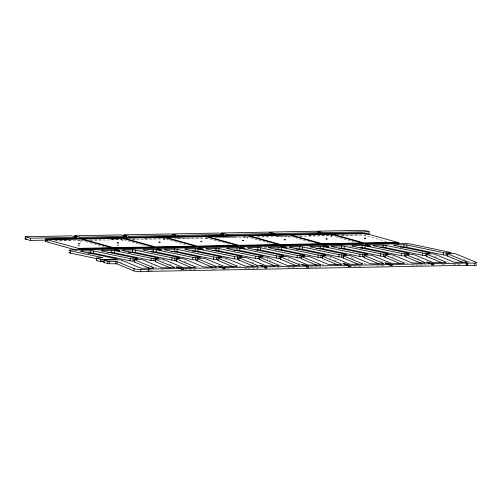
<?xml version="1.0" encoding="UTF-8"?>
<svg xmlns="http://www.w3.org/2000/svg" width="502" height="502" viewBox="0 0 502 502"><rect width="100%" height="100%" fill="white"/><g stroke="black" fill="none" stroke-linecap="round" stroke-linejoin="round"><path stroke-width="0.38" stroke-dasharray="2.51 1.88" d="M78.695 244.367C77.12 246.388 81.01 246.702 79.812 244.474M79.692 245.967L78.613 245.842M118.196 245.221C115.485 244.694 119.645 246.313 118.315 243.727M121.804 240.22C124.352 240.082 120.725 241.067 121.936 239.077M121.503 262.458L121.622 260.965M164.769 238.4C165.729 240.138 162.441 239.868 163.646 238.325M163.382 260.168L163.263 261.661A2.272 0.314 4.6 0 0 163.163 261.624M206.435 238.726C203.95 238.155 207.351 239.755 206.529 237.603M211.806 269.191L215.458 269.116L215.634 266.876M225.894 260.469L226.076 258.229M247.072 237.835C249.563 237.703 246.011 238.682 247.21 236.699M244.336 268.099A2.272 0.314 4.6 0 0 247.724 268.507L247.9 266.267M247.724 268.507L257.212 268.325L257.394 266.085M267.836 257.432L267.654 259.672A2.272 0.314 4.6 0 0 267.302 259.565M278.271 265.683L278.089 267.93A2.272 0.314 4.6 0 0 278.88 267.61M288.832 237.038C291.518 237.258 287.276 237.27 289.24 236.028M288.531 259.277L288.65 257.783M331.797 235.218C332.757 236.963 329.475 236.693 330.674 235.143M330.41 256.986L330.285 258.486A2.272 0.314 4.6 0 0 330.071 258.411M351.168 258.084L351.287 256.591M365.456 235.651L365.544 234.528M376.644 266.054L382.48 265.941L382.662 263.701M393.041 255.8L392.922 257.294A2.272 0.314 4.6 0 0 392.828 257.256M330.58 236.266L331.709 236.335M163.552 239.441L164.681 239.517M110.823 239.184L116.313 239.077M144.545 238.544L149.245 238.45M177.476 237.917L182.182 237.822M243.351 236.662L247.266 236.586M277.066 236.022L280.988 235.946M308.435 235.419L313.926 235.319M342.157 234.779L346.863 234.691M54.793 240.634L71.102 240.326M78.086 240.194L79.642 240.163M90.096 239.962L103.393 239.711M111.218 239.561L122.406 239.347M132.635 239.153L136.55 239.077M144.369 238.933L163.928 238.557L186.932 244.982M177.52 238.299L202.557 237.822M214.58 237.597L235.708 237.195M243.533 237.044L247.442 236.969M257.118 236.787L268.859 236.561M276.677 236.411L289.196 236.172M299.656 235.978L301.225 235.946M309.05 235.796L330.956 235.382L353.954 241.801M342.126 235.168L366.19 234.71M46.987 241.129L49.334 241.085M55.596 240.966L82.209 240.458M90.04 240.307L122.13 239.699M132.308 239.504L165.183 238.883M174.577 238.701L207.452 238.073M216.845 237.898L248.157 237.302M257.545 237.12L289.641 236.511M299.82 236.316L331.91 235.708M341.304 235.526L361.653 235.143A2.272 0.314 4.6 0 1 364.803 235.469L386.521 241.531M98.204 250.994L100.551 250.95M139.694 250.209L142.825 250.147M264.152 247.837L267.284 247.781M307.205 247.015L309.552 246.971M349.474 246.212L351.036 246.187M88.772 252.035L91.119 251.991M151.447 250.843L153.8 250.799M214.128 249.651L216.481 249.607M275.24 248.484L278.372 248.427M318.331 247.668L320.684 247.624M381.012 246.476L383.359 246.432M149.903 270.365L152.821 270.308A2.272 0.314 4.6 0 0 153.612 269.988M229.037 268.859L226.841 268.903A2.272 0.314 4.6 0 1 225.806 268.877M294.586 267.616L289.478 267.71A2.272 0.314 4.6 0 1 286.096 267.309M310.355 267.315L319.849 267.133A2.272 0.314 4.6 0 0 320.64 266.813M360.875 266.355L352.115 266.518A2.272 0.314 4.6 0 1 351.3 266.506M442.199 264.805L445.117 264.749A2.272 0.314 4.6 0 0 445.908 264.428M460.152 264.466L456.506 264.535A2.272 0.314 4.6 0 1 453.218 264.165M122.35 239.222L121.886 239.115M290.683 236.586L312.2 242.598M250.41 237.797L269.7 243.181M205.688 237.766L229.427 244.392M123.655 239.768L145.172 245.773M81.161 240.358L104.159 246.777M463.453 259.365L470.631 262.339M434.682 256.497L438.227 257.965M447.445 261.78L448.863 262.364M417.344 258.361L419.477 259.239M405.691 262.577L407.819 263.456M380.554 261.209L383.39 262.383M351.877 258.379L354.004 259.258M363.931 263.368L366.058 264.247M334.545 260.243L336.673 261.122M322.177 264.165L323.595 264.749M298.464 263.387L300.591 264.265M269.072 260.262L271.199 261.14M279.708 264.667L281.842 265.545M251.74 262.126L253.868 263.01M238.663 265.753L240.791 266.631M184.14 261.266L188.394 263.023M196.2 266.255L199.037 267.428M168.936 264.008L171.063 264.893M150.895 265.583L152.313 266.167M155.149 267.34L156.568 267.93M383.271 265.621A2.272 0.314 4.6 0 1 382.48 265.941M393.48 265.721A2.272 0.314 4.6 0 1 392.834 265.696M120.461 262.213A2.272 0.314 4.6 0 1 120.838 262.276M163.169 270.07A2.272 0.314 4.6 0 1 161.324 269.831M184.485 269.693A2.272 0.314 4.6 0 0 185.087 269.7L194.575 269.518A2.272 0.314 4.6 0 0 195.372 269.197M216.249 268.802A2.272 0.314 4.6 0 1 215.458 269.116M258.003 268.005A2.272 0.314 4.6 0 1 257.212 268.325M288.029 259.132A2.272 0.314 4.6 0 1 288.186 259.17M350.126 257.846A2.272 0.314 4.6 0 1 350.496 257.909M411.364 264.924A2.272 0.314 4.6 0 0 414.746 265.326L424.24 265.144A2.272 0.314 4.6 0 0 425.031 264.824M79.799 251.056A2.272 0.314 4.6 0 1 79.586 251.013M80.05 241.01L81.167 241.104L80.05 241.01"/><path stroke-width="0.75" d="M45.801 240.138L30.327 240.433L25.1 238.971L25.282 236.731L71.704 235.852L76.931 237.308L76.812 238.801M30.327 240.433L30.509 238.193L25.282 236.731M77.151 250.341L45.644 241.544L45.826 239.303A2.272 0.314 4.6 0 1 46.385 238.902L361.835 232.903L364.985 233.229L45.826 239.303M47.119 239.661L78.281 248.364L111.67 247.731L80.508 239.027L47.119 239.661L47.031 240.784L45.732 240.42L47.301 240.389M96.691 258.624L70.33 253.133L70.512 250.887A4.543 0.634 4.6 0 1 70.989 249.94L112.793 249.343C115.937 251.025 126.297 251.916 114.644 249.306L114.556 250.423M74.541 237.283L74.66 235.789L121.089 234.911L126.316 236.367L126.197 237.86M79.573 248.728A2.272 0.314 4.6 0 0 82.73 249.055L398.18 243.05A2.272 0.314 4.6 0 0 398.739 242.654L79.58 248.728L79.492 249.845L78.193 249.481L78.281 248.364M79.768 238.745L79.887 237.251L74.66 235.789M82.61 250.548L82.73 249.055M87.8 253.027L90.718 252.97L90.9 250.73A2.272 0.314 4.6 0 1 93.736 250.981L130.263 258.599A2.272 0.314 4.6 0 0 133.099 258.85L136.895 258.775A2.272 0.314 4.6 0 0 137.134 258.304L102.05 250.987A2.272 0.314 4.6 0 1 102.289 250.517L111.777 250.335A2.272 0.314 4.6 0 1 114.613 250.586L151.14 258.197A2.272 0.314 4.6 0 0 153.976 258.448L157.772 258.379A2.272 0.314 4.6 0 0 158.011 257.902L122.927 250.592A2.272 0.314 4.6 0 1 123.166 250.115L132.653 249.933A2.272 0.314 4.6 0 1 135.49 250.184L172.023 257.802A2.272 0.314 4.6 0 0 174.853 258.053L178.649 257.984A2.272 0.314 4.6 0 0 178.894 257.507L143.804 250.191A2.272 0.314 4.6 0 1 144.043 249.72L153.537 249.538A2.272 0.314 4.6 0 1 156.367 249.789L192.9 257.407A2.272 0.314 4.6 0 0 195.736 257.658L199.526 257.582A2.272 0.314 4.6 0 0 199.771 257.112L164.681 249.795A2.272 0.314 4.6 0 1 164.926 249.325L174.414 249.143A2.272 0.314 4.6 0 1 177.25 249.394L213.777 257.005A2.272 0.314 4.6 0 0 216.613 257.256L220.409 257.187A2.272 0.314 4.6 0 0 220.648 256.71L185.564 249.4A2.272 0.314 4.6 0 1 185.803 248.923L195.291 248.741A2.272 0.314 4.6 0 1 198.127 248.992L234.654 256.61A2.272 0.314 4.6 0 0 237.49 256.861L241.286 256.792A2.272 0.314 4.6 0 0 241.525 256.315L206.441 248.998A2.272 0.314 4.6 0 1 206.68 248.528L216.167 248.346A2.272 0.314 4.6 0 1 219.004 248.597L255.537 256.215A2.272 0.314 4.6 0 0 258.367 256.466L262.163 256.39A2.272 0.314 4.6 0 0 262.402 255.92L227.318 248.603A2.272 0.314 4.6 0 1 227.557 248.132L237.051 247.95A2.272 0.314 4.6 0 1 239.881 248.201L276.414 255.819A2.272 0.314 4.6 0 0 279.244 256.064L283.04 255.995A2.272 0.314 4.6 0 0 283.285 255.524L248.195 248.208A2.272 0.314 4.6 0 1 248.44 247.731L257.928 247.555A2.272 0.314 4.6 0 1 260.758 247.8L297.291 255.418A2.272 0.314 4.6 0 0 300.127 255.669L303.923 255.6A2.272 0.314 4.6 0 0 304.162 255.123L269.072 247.806A2.272 0.314 4.6 0 1 269.317 247.335L278.805 247.153A2.272 0.314 4.6 0 1 281.641 247.404L318.168 255.022A2.272 0.314 4.6 0 0 321.004 255.273L324.8 255.198A2.272 0.314 4.6 0 0 325.039 254.727L289.955 247.411A2.272 0.314 4.6 0 1 290.194 246.94L299.681 246.758A2.272 0.314 4.6 0 1 302.518 247.009L339.051 254.627A2.272 0.314 4.6 0 0 341.881 254.878L345.677 254.803A2.272 0.314 4.6 0 0 345.916 254.332L310.832 247.015A2.272 0.314 4.6 0 1 311.071 246.538L320.565 246.363A2.272 0.314 4.6 0 1 323.395 246.614L359.928 254.225A2.272 0.314 4.6 0 0 362.758 254.476L366.554 254.407A2.272 0.314 4.6 0 0 366.799 253.93L331.709 246.614A2.272 0.314 4.6 0 1 331.947 246.143L341.442 245.961A2.272 0.314 4.6 0 1 344.272 246.212L380.805 253.83A2.272 0.314 4.6 0 0 383.641 254.081L387.437 254.006A2.272 0.314 4.6 0 0 387.676 253.535L352.586 246.218A2.272 0.314 4.6 0 1 352.831 245.748L362.318 245.566A2.272 0.314 4.6 0 1 365.155 245.817L401.682 253.435A2.272 0.314 4.6 0 0 404.518 253.686L408.314 253.61A2.272 0.314 4.6 0 0 408.553 253.14L373.469 245.823A2.272 0.314 4.6 0 1 373.708 245.346L383.195 245.171A2.272 0.314 4.6 0 1 386.032 245.422L422.558 253.033A2.272 0.314 4.6 0 0 425.395 253.284L429.191 253.215A2.272 0.314 4.6 0 0 429.43 252.738L394.346 245.428A2.272 0.314 4.6 0 1 394.585 244.951L404.079 244.769A2.272 0.314 4.6 0 1 406.909 245.02L443.442 252.638A2.272 0.314 4.6 0 0 446.272 252.889L450.068 252.813A2.272 0.314 4.6 0 0 450.307 252.343L410.711 244.085A4.543 0.634 4.6 0 0 405.045 243.583L365.186 244.537C376.839 247.147 366.473 246.256 363.329 244.574L323.432 245.334L323.338 246.451M134.436 261.059L132.917 261.09A2.272 0.314 4.6 0 1 130.081 260.839L93.554 253.221L93.736 250.981M104.203 261.636L100.632 261.592L96.384 260.431L96.466 258.022L103.105 257.695L70.512 250.887M100.275 261.517L100.45 259.277L96.566 258.191M101.85 261.68L102.031 259.44L116.018 259.176A2.272 0.314 4.6 0 0 116.257 258.699L81.167 251.383A2.272 0.314 4.6 0 1 81.412 250.912L90.9 250.73M181.423 268.501C169.751 265.909 180.155 266.775 183.274 268.47L183.186 269.587L181.329 269.624L181.423 268.501L148.065 269.047L148.686 269.317L148.504 271.557L140.736 271.707A4.543 0.634 4.6 0 1 133.965 270.898L116.84 263.82L108.476 263.726L103.858 262.515L103.983 260.099L118.303 259.81A2.272 0.314 4.6 0 1 121.685 260.212L140.127 267.848A2.272 0.314 4.6 0 0 143.509 268.25L153.003 268.068A2.272 0.314 4.6 0 0 153.794 267.748L134.592 259.804L134.41 262.044L149.345 268.225M107.742 263.6L107.924 261.36L104.033 260.274M109.235 263.763L109.417 261.523L116.79 261.523L134.147 268.658A4.543 0.634 4.6 0 0 140.918 269.467L148.686 269.317M107.949 252.644L111.601 252.575L111.777 250.335M155.313 260.663L153.794 260.695A2.272 0.314 4.6 0 1 150.964 260.444L114.431 252.826L114.613 250.586M115.253 263.65L115.435 261.41M116.947 263.857L117.123 261.611M123.925 236.342L124.044 234.848L170.467 233.97L175.694 235.432L175.575 236.925M124.032 239.316L124.12 238.199L164.022 237.44L195.184 246.137L155.281 246.902L124.12 238.199M129.152 237.804L129.271 236.31L124.044 234.848M130.081 260.839L130.263 258.599M128.098 252.261L132.478 252.18L132.653 249.933M132.917 261.09L133.099 258.85M176.196 260.268L174.677 260.293A2.272 0.314 4.6 0 1 171.841 260.042L135.308 252.424L135.49 250.184M133.965 270.898L134.147 268.658M140.736 271.707L140.918 269.467M462.518 262.264L447.583 256.089L447.765 253.849A2.272 0.314 4.6 0 1 448.556 253.529L452.352 253.454A2.272 0.314 4.6 0 1 455.734 253.861L476.549 262.471A4.543 0.634 4.6 0 1 474.967 263.111L466.22 262.998L466.088 265.326L148.78 271.362L148.962 269.122M150.964 260.444L151.14 258.197M151.165 251.822L153.355 251.778L153.537 249.538M153.794 260.695L153.976 258.448M170.222 267.83L155.287 261.649L155.469 259.408A2.272 0.314 4.6 0 1 156.26 259.088L160.056 259.013A2.272 0.314 4.6 0 1 163.439 259.421L181.881 267.051A2.272 0.314 4.6 0 0 185.269 267.453L194.757 267.277A2.272 0.314 4.6 0 0 195.548 266.957L176.346 259.013L176.171 261.253L191.814 267.723M197.073 259.867L195.554 259.898A2.272 0.314 4.6 0 1 192.718 259.647L156.191 252.029L156.367 249.789M171.841 260.042L172.023 257.802M171.314 251.439L174.232 251.383L174.414 249.143M174.677 260.293L174.853 258.053M177.369 236.888L177.495 235.394L172.268 233.932L218.69 233.053L223.917 234.509L223.798 236.003M217.95 259.471L216.431 259.503A2.272 0.314 4.6 0 1 213.595 259.252L177.068 251.634L177.25 249.394M192.718 259.647L192.9 257.407M192.191 251.038L195.109 250.987L195.291 248.741M195.554 259.898L195.736 257.658M212.691 267.328L197.048 260.852L197.223 258.612A2.272 0.314 4.6 0 1 198.02 258.292L201.81 258.223A2.272 0.314 4.6 0 1 205.199 258.624L223.641 266.255A2.272 0.314 4.6 0 0 227.023 266.662L236.517 266.48A2.272 0.314 4.6 0 0 237.308 266.16L218.106 258.216L217.924 260.456L233.568 266.932M198.07 248.835L198.158 247.718L238.061 246.959C241.205 248.641 251.565 249.532 239.918 246.921L279.815 246.162C282.959 247.844 293.325 248.735 281.672 246.124L281.584 247.248M238.826 259.076L237.308 259.101A2.272 0.314 4.6 0 1 234.478 258.85L197.945 251.238L198.127 248.992M213.595 259.252L213.777 257.005M212.34 250.655L215.992 250.586L216.167 248.346M216.431 259.503L216.613 257.256M259.703 258.674L258.185 258.706A2.272 0.314 4.6 0 1 255.355 258.455L218.822 250.837L219.004 248.597M221.526 234.484L221.646 232.991L268.074 232.112L273.301 233.574L226.873 234.453L221.646 232.991M219.713 267.334L219.807 266.211L217.761 266.116L223.177 267.71L223.089 268.827L224.94 268.796L225.034 267.673L219.807 266.211M226.753 235.953L226.873 234.453M234.478 258.85L234.654 256.61M236.85 246.463L236.938 245.346L205.776 236.643L165.873 237.402L197.035 246.105L236.938 245.346M233.951 250.247L236.869 250.191L237.051 247.95M237.308 259.101L237.49 256.861M253.736 266.242L238.801 260.061L238.983 257.821A2.272 0.314 4.6 0 1 239.774 257.501L243.57 257.426A2.272 0.314 4.6 0 1 246.953 257.833L265.395 265.464A2.272 0.314 4.6 0 0 268.783 265.865L278.271 265.683A2.272 0.314 4.6 0 0 279.062 265.37L259.86 257.419L259.678 259.659L274.613 265.84M280.587 258.279L279.068 258.31A2.272 0.314 4.6 0 1 276.232 258.059L239.699 250.442L239.881 248.201M249.299 236.931L249.387 235.814L289.29 235.055L320.452 243.752L280.549 244.512L249.387 235.814M255.355 258.455L255.537 256.215M255.556 249.833L257.746 249.795L257.928 247.555M258.185 258.706L258.367 256.466M301.464 257.884L299.945 257.909A2.272 0.314 4.6 0 1 297.109 257.658L260.582 250.046L260.758 247.8M261.473 266.537L261.561 265.42L259.521 265.32L264.93 266.913L264.843 268.037L266.7 267.999L266.788 266.876L261.561 265.42M274.28 235.043L274.399 233.549L269.172 232.087L315.601 231.209L320.828 232.671L320.703 234.164M276.232 258.059L276.414 255.819M275.705 249.45L278.623 249.394L278.805 247.153M279.068 258.31L279.244 256.064M296.205 265.74L280.562 259.264L280.737 257.024A2.272 0.314 4.6 0 1 281.528 256.704L285.324 256.635A2.272 0.314 4.6 0 1 288.713 257.037L307.155 264.667A2.272 0.314 4.6 0 0 310.537 265.075L320.025 264.893A2.272 0.314 4.6 0 0 320.816 264.573L301.62 256.629L301.438 258.869L317.082 265.345M322.34 257.482L320.822 257.513A2.272 0.314 4.6 0 1 317.992 257.262L281.459 249.645L281.641 247.404M297.109 257.658L297.291 255.418M295.854 249.067L299.506 248.998L299.681 246.758M299.945 257.909L300.127 255.669M343.217 257.087L341.699 257.118A2.272 0.314 4.6 0 1 338.869 256.867L302.336 249.249L302.518 247.009M303.798 257.093L303.923 255.6M306.691 266.116L306.596 267.24L308.454 267.202L308.542 266.085C305.398 264.403 295.038 263.512 306.691 266.116L266.788 266.876M317.992 257.262L318.168 255.022M316.731 248.672L320.383 248.603L320.565 246.363M320.822 257.513L321.004 255.273M337.959 264.943L322.315 258.474L322.497 256.227A2.272 0.314 4.6 0 1 323.288 255.907L327.084 255.838A2.272 0.314 4.6 0 1 330.467 256.24L348.909 263.876A2.272 0.314 4.6 0 0 352.291 264.278L361.785 264.096A2.272 0.314 4.6 0 0 362.576 263.776L343.374 255.832L343.192 258.072L358.127 264.253M364.101 256.691L362.582 256.717A2.272 0.314 4.6 0 1 359.746 256.466L323.213 248.854L323.395 246.614M332.807 235.344L332.901 234.227L366.284 233.587L397.446 242.29L364.063 242.924L332.901 234.227M338.869 256.867L339.051 254.627M339.07 248.245L341.26 248.201L341.442 245.961M341.699 257.118L341.881 254.878M384.978 256.29L383.459 256.321A2.272 0.314 4.6 0 1 380.623 256.07L344.096 248.452L344.272 246.212M344.981 264.949L345.075 263.832L343.029 263.732L348.444 265.326L348.357 266.443L350.208 266.411L350.302 265.288L345.075 263.832M359.746 256.466L359.928 254.225M359.947 247.85L362.137 247.806L362.318 245.566M362.582 256.717L362.758 254.476M379.004 263.857L364.069 257.677L364.251 255.436A2.272 0.314 4.6 0 1 365.042 255.116L368.838 255.041A2.272 0.314 4.6 0 1 372.227 255.449L390.669 263.079A2.272 0.314 4.6 0 0 394.051 263.481L403.539 263.305A2.272 0.314 4.6 0 0 404.33 262.985L385.128 255.035L384.952 257.281L400.596 263.751M405.854 255.894L404.336 255.926A2.272 0.314 4.6 0 1 401.506 255.675L364.973 248.057L365.155 245.817M369.165 231.748L322.736 232.633L317.515 231.171L363.937 230.286L369.165 231.748L368.983 233.988L365.889 234.045M380.623 256.07L380.805 253.83M380.096 247.467L383.02 247.411L383.195 245.171M383.459 256.321L383.641 254.081M426.731 255.499L425.213 255.524A2.272 0.314 4.6 0 1 422.383 255.273L385.85 247.662L386.032 245.422M390.205 264.529L390.11 265.652L391.968 265.614L392.056 264.498C388.912 262.81 378.552 261.918 390.205 264.529L350.302 265.288M398.061 244.543L398.18 243.05M401.506 255.675L401.682 253.435M400.245 247.078L403.897 247.009L404.079 244.769M404.336 255.926L404.518 253.686M421.473 263.355L405.829 256.88L406.011 254.639A2.272 0.314 4.6 0 1 406.802 254.319L410.598 254.25A2.272 0.314 4.6 0 1 413.981 254.652L432.423 262.282A2.272 0.314 4.6 0 0 435.805 262.69L445.299 262.508A2.272 0.314 4.6 0 0 446.09 262.188L426.888 254.244L426.706 256.484L441.641 262.665M447.608 255.098L446.09 255.129A2.272 0.314 4.6 0 1 443.26 254.878L406.727 247.26L406.909 245.02M408.195 255.104L408.314 253.61M422.383 255.273L422.558 253.033M425.213 255.524L425.395 253.284M428.495 263.362L428.589 262.239L426.543 262.144L431.958 263.738L431.871 264.855L433.722 264.818L433.816 263.701L428.589 262.239M443.26 254.878L443.442 252.638M446.09 255.129L446.272 252.889M476.542 264.792A4.543 0.634 4.6 0 1 474.785 265.351L467.017 265.307L467.199 263.067M467.663 265.489L467.845 263.249M474.785 265.351L474.967 263.111M96.585 260.237L96.384 260.431M104.134 262.32L103.858 262.515M30.509 238.193L76.931 237.308M79.887 237.251L126.316 236.367M129.271 236.31L175.694 235.432M177.495 235.394L223.917 234.509M274.399 233.549L320.828 232.671M25.1 238.971L26.65 238.939M78.193 249.481L79.743 249.456M114.644 249.306L154.547 248.546C157.691 250.228 168.051 251.119 156.404 248.509L196.307 247.75C199.445 249.438 209.811 250.329 198.158 247.718M281.672 246.124L321.575 245.365C324.719 247.053 335.079 247.944 323.432 245.334M183.274 268.47L223.177 267.71M225.034 267.673L264.93 266.913M308.542 266.085L348.444 265.326M392.056 264.498L431.958 263.738M433.816 263.701L466.27 263.086M102.031 259.44L100.513 259.289M109.417 261.523L107.924 261.36M467.017 265.307L466.088 265.326M431.482 264.196L433.722 264.818M389.728 264.987L391.968 265.614M347.968 265.784L350.208 266.411M306.214 266.581L308.454 267.202M264.46 267.371L266.7 267.999M222.7 268.168L224.94 268.796M180.946 268.965L183.186 269.587M148.504 271.557L147.757 271.331M447.765 253.849L466.967 261.793A2.272 0.314 4.6 0 1 466.176 262.113L456.688 262.289A2.272 0.314 4.6 0 1 453.3 261.887L434.857 254.257A2.272 0.314 4.6 0 0 431.475 253.849L427.679 253.924A2.272 0.314 4.6 0 0 426.888 254.244M406.011 254.639L425.213 262.584A2.272 0.314 4.6 0 1 424.416 262.904L414.928 263.086A2.272 0.314 4.6 0 1 411.546 262.684L393.104 255.047A2.272 0.314 4.6 0 0 389.715 254.646L385.919 254.721A2.272 0.314 4.6 0 0 385.128 255.035M364.251 255.436L383.453 263.381A2.272 0.314 4.6 0 1 382.662 263.701L373.174 263.883A2.272 0.314 4.6 0 1 369.786 263.475L351.344 255.844A2.272 0.314 4.6 0 0 347.961 255.443L344.165 255.512A2.272 0.314 4.6 0 0 343.374 255.832M322.497 256.227L341.699 264.177A2.272 0.314 4.6 0 1 340.908 264.498L331.414 264.673A2.272 0.314 4.6 0 1 328.032 264.272L309.59 256.641A2.272 0.314 4.6 0 0 306.207 256.233L302.411 256.309A2.272 0.314 4.6 0 0 301.62 256.629M280.737 257.024L299.939 264.968A2.272 0.314 4.6 0 1 299.148 265.288L289.66 265.47A2.272 0.314 4.6 0 1 286.272 265.062L267.836 257.432A2.272 0.314 4.6 0 0 264.447 257.03L260.651 257.099A2.272 0.314 4.6 0 0 259.86 257.419M238.983 257.821L258.185 265.765A2.272 0.314 4.6 0 1 257.394 266.085L247.9 266.267A2.272 0.314 4.6 0 1 244.518 265.859L226.076 258.229A2.272 0.314 4.6 0 0 222.693 257.827L218.897 257.896A2.272 0.314 4.6 0 0 218.106 258.216M197.223 258.612L216.425 266.556A2.272 0.314 4.6 0 1 215.634 266.876L206.146 267.058A2.272 0.314 4.6 0 1 202.764 266.656L184.322 259.026A2.272 0.314 4.6 0 0 180.933 258.618L177.137 258.693A2.272 0.314 4.6 0 0 176.346 259.013M155.469 259.408L174.671 267.353A2.272 0.314 4.6 0 1 173.88 267.673L164.392 267.855A2.272 0.314 4.6 0 1 161.004 267.447L142.562 259.816A2.272 0.314 4.6 0 0 139.179 259.415L135.383 259.484A2.272 0.314 4.6 0 0 134.592 259.804M384.952 257.281A2.272 0.314 4.6 0 1 385.247 256.986M364.069 257.677A2.272 0.314 4.6 0 1 364.728 257.363M447.583 256.089A2.272 0.314 4.6 0 1 447.991 255.788M134.41 262.044A2.272 0.314 4.6 0 1 134.818 261.743M155.287 261.649A2.272 0.314 4.6 0 1 155.815 261.341M176.171 261.253A2.272 0.314 4.6 0 1 176.466 260.958M197.048 260.852A2.272 0.314 4.6 0 1 197.016 260.62M217.924 260.456A2.272 0.314 4.6 0 1 218.125 260.174M238.801 260.061A2.272 0.314 4.6 0 1 239.002 259.779M259.678 259.659A2.272 0.314 4.6 0 1 260.337 259.346M280.562 259.264A2.272 0.314 4.6 0 1 280.856 258.969M301.438 258.869A2.272 0.314 4.6 0 1 301.47 258.618M322.315 258.474A2.272 0.314 4.6 0 1 322.516 258.191M343.192 258.072A2.272 0.314 4.6 0 1 343.493 257.783M405.829 256.88A2.272 0.314 4.6 0 1 405.861 256.629M426.706 256.484A2.272 0.314 4.6 0 1 426.907 256.202M320.383 248.603A2.272 0.314 4.6 0 1 323.213 248.854M341.26 248.201A2.272 0.314 4.6 0 1 344.096 248.452M70.33 253.133A4.543 0.634 4.6 0 1 69.577 252.268M90.718 252.97A2.272 0.314 4.6 0 1 93.554 253.221M111.601 252.575A2.272 0.314 4.6 0 1 114.431 252.826M132.478 252.18A2.272 0.314 4.6 0 1 135.308 252.424M153.355 251.778A2.272 0.314 4.6 0 1 156.191 252.029M174.232 251.383A2.272 0.314 4.6 0 1 177.068 251.634M195.109 250.987A2.272 0.314 4.6 0 1 197.945 251.238M215.992 250.586A2.272 0.314 4.6 0 1 218.822 250.837M236.869 250.191A2.272 0.314 4.6 0 1 239.699 250.442M257.746 249.795A2.272 0.314 4.6 0 1 260.582 250.046M278.623 249.394A2.272 0.314 4.6 0 1 281.459 249.645M299.506 248.998A2.272 0.314 4.6 0 1 302.336 249.249M362.137 247.806A2.272 0.314 4.6 0 1 364.973 248.057M383.02 247.411A2.272 0.314 4.6 0 1 385.85 247.662M403.897 247.009A2.272 0.314 4.6 0 1 406.727 247.26M45.644 241.544A2.272 0.314 4.6 0 1 45.45 241.211M78.751 243.621L79.874 243.727L78.751 243.621M159.008 242.089L160.132 242.184L159.008 242.089M284.283 239.705L285.4 239.799L284.283 239.705M364.534 238.18L365.657 238.274L364.534 238.18M117.261 242.88L118.378 242.981L117.261 242.88M242.535 240.496L243.646 240.602L242.535 240.496M326.062 238.902L327.16 239.021L326.062 238.902M200.794 241.28L201.886 241.406L200.794 241.28M122.262 238.237L82.359 238.996L113.521 247.693L153.424 246.934L122.262 238.237M247.53 235.846L207.633 236.611L238.789 245.309L278.692 244.549L247.53 235.846M331.044 234.258L291.141 235.018L322.303 243.721L362.206 242.962L331.044 234.258"/></g></svg>
